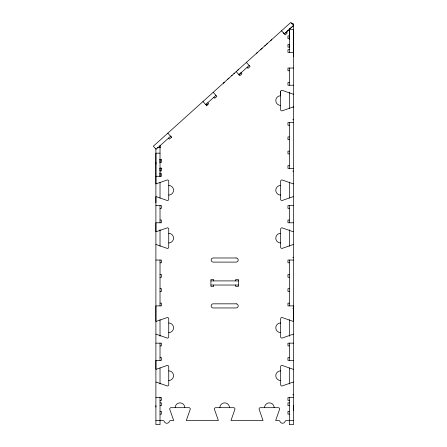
<?xml version="1.0" encoding="UTF-8"?>
<svg xmlns="http://www.w3.org/2000/svg" width="447" height="447" viewBox="0 0 447 447"><rect width="100%" height="100%" fill="white"/><g stroke="black" fill="none" stroke-linecap="round" stroke-linejoin="round"><path stroke-width="0.67" d="M155.897 407.055L155.897 405.619M155.897 202.843L155.897 153.176L160.026 153.176M160.026 147.84L160.026 145.744L160.026 176.28L160.026 172.883M160.026 198.077L160.026 182.432M160.026 170.843L160.026 168.122M160.026 162.686L160.026 159.288M289.326 46.929L289.326 44.192M289.326 39.392L289.326 29.318L293.456 29.318L293.456 56.328M293.456 410.396L293.456 405.619M155.897 162.272L155.897 163.909M280.638 91.389L280.615 95.764A4.816 4.816 0 0 0 275.799 100.581A4.816 4.816 0 0 0 280.615 105.397M223.237 83.271L224.26 82.349M256.444 53.372L257.466 52.45M271.782 39.565L270.753 40.487M228.378 78.644L228.948 78.13M231.557 75.783L232.222 75.18M233.898 73.671L234.485 73.146M238.569 69.464L237.547 70.386M261.584 48.745L262.154 48.231M264.764 45.879L265.429 45.281M266.641 44.192L267.692 43.247M238.776 74.833L241.263 72.598M170.793 136.05L156.104 149.27L153.343 146.203L290.896 22.35L293.657 25.418L284.286 33.855L283.37 32.832M205.721 104.598L215.946 95.39M238.927 74.694L249.398 65.268M284.314 33.827L286.359 31.988L287.253 33.033L285.208 34.877L281.526 30.787M287.08 31.34L288.578 29.994M289.198 29.435L293.657 25.418M170.586 136.234L171.503 137.257L169.458 139.095L168.541 138.073M206.363 105.872L208.688 103.777L207.766 102.754M227.909 79.063L227.327 79.588M261.115 49.164L260.534 49.69M293.059 107.023A1.375 1.375 0 0 1 293.456 106.967A1.375 1.375 0 0 0 293.059 107.023L281.99 110.895A1.375 1.375 0 0 1 280.615 109.521L280.615 91.641A1.375 1.375 0 0 1 281.99 90.266L293.059 94.138A1.375 1.375 0 0 0 293.456 94.194M291.388 23.747L293.456 23.747L293.456 424.65L289.326 424.65L289.326 397.322M289.326 35.916L287.952 35.916L287.952 38.666L289.326 38.666M289.326 44.398L287.952 44.398L287.952 47.147L289.326 47.147M289.326 49.673L287.952 49.673L287.952 52.422L293.456 52.422M293.456 68.033L287.952 68.033L287.952 70.788L289.326 70.788M289.326 82.477L287.952 82.477L287.952 85.232L293.456 85.232M292.763 119.735L293.456 119.735M293.456 122.484L287.952 122.484L287.952 125.238L289.326 125.238M289.326 136.927L287.952 136.927L287.952 139.682L289.326 139.682M157.271 147.605L160.026 147.605M289.326 151.142L287.952 151.142L287.952 153.897L289.326 153.897M160.026 159.708L161.401 159.708L161.401 162.524L160.026 162.462M160.026 159.769L161.401 159.769M289.326 165.586L287.952 165.586L287.952 168.335L293.456 168.335M160.026 168.195L161.401 168.195L161.401 171.005L160.026 170.944M160.026 168.256L161.401 168.256M292.763 171.089L293.456 171.089M160.026 173.525L161.401 173.525L161.401 176.28L155.897 176.28M155.897 205.592L161.401 205.592L161.401 208.341L160.026 208.341M293.456 205.592L287.952 205.592L287.952 208.341L289.326 208.341M160.026 220.036L161.401 220.036L161.401 222.785L155.897 222.785L155.897 231.753A1.38 1.38 0 0 0 156.288 231.691L167.362 227.819A1.375 1.375 0 0 1 168.737 229.194L168.737 247.079A1.375 1.375 0 0 1 167.362 248.454L156.288 244.576A1.375 1.375 0 0 0 155.897 244.52M289.326 220.036L287.952 220.036L287.952 222.785L293.456 222.785M292.763 257.288L293.456 257.288M155.897 260.042L161.401 260.042L161.401 262.791L160.026 262.791M293.456 260.042L287.952 260.042L287.952 262.791L289.326 262.791M160.026 274.486L161.401 274.486L161.401 277.235L160.026 277.235M289.326 274.486L287.952 274.486L287.952 277.235L289.326 277.235M210.917 280.906L238.43 280.906M210.917 285.03L238.43 285.03M160.026 288.701L161.401 288.701L161.401 291.45L160.026 291.45M289.326 288.701L287.952 288.701L287.952 291.45L289.326 291.45M160.026 303.144L161.401 303.144L161.401 305.893L155.897 305.893L155.897 321.415A1.375 1.375 0 0 0 156.288 321.354L167.362 317.482A1.375 1.375 0 0 1 168.737 318.856L168.737 336.742A1.375 1.375 0 0 1 167.362 338.116L156.288 334.239A1.375 1.375 0 0 0 155.897 334.183M289.326 303.144L287.952 303.144L287.952 305.893L293.456 305.893L293.456 321.415A1.375 1.375 0 0 1 293.059 321.354L281.99 317.482A1.375 1.375 0 0 0 280.615 318.856L280.615 336.742A1.375 1.375 0 0 0 281.99 338.116L293.059 334.239A1.375 1.375 0 0 1 293.456 334.183M292.763 308.642L293.456 308.642M155.897 343.151L161.401 343.151L161.401 345.9L160.026 345.9M293.456 343.151L287.952 343.151L287.952 345.9L289.326 345.9M160.026 357.589L161.401 357.589L161.401 360.343L155.897 360.343L155.897 369.306A1.38 1.38 0 0 0 156.288 369.25L167.362 365.378A1.375 1.375 0 0 1 168.737 366.752L168.737 384.632A1.375 1.375 0 0 1 167.362 386.007L156.288 382.135A1.375 1.375 0 0 0 155.897 382.079M289.326 357.589L287.952 357.589L287.952 360.343L293.456 360.343M292.763 394.846L293.456 394.846M155.897 397.595L161.401 397.595L161.401 400.35L160.026 400.35M293.456 397.595L287.952 397.595L287.952 400.35L289.326 400.35M160.026 402.87L161.401 402.87L161.401 405.619L160.009 405.619M289.326 402.87L287.952 402.87L287.952 405.619L289.338 405.619M160.009 411.352L161.401 411.352L161.401 414.106L160.026 414.106M289.338 411.352L287.952 411.352L287.952 414.106L289.326 414.106M155.897 420.521L162.926 420.521A1.375 1.375 0 0 1 164.027 421.08L164.608 422.169A2.749 2.749 0 0 0 169.022 422.169L169.603 421.08A1.375 1.375 0 0 1 170.704 420.521L173.609 420.521A1.375 1.375 0 0 0 173.548 420.13L169.676 409.061A1.375 1.375 0 0 1 171.05 407.686L188.936 407.686A1.375 1.375 0 0 1 190.31 409.061L186.433 420.13A1.375 1.375 0 0 0 186.377 420.521L218.292 420.521A1.375 1.375 0 0 0 218.231 420.13L214.359 409.061A1.375 1.375 0 0 1 215.733 407.686L233.619 407.686A1.375 1.375 0 0 1 234.993 409.061L231.116 420.13A1.375 1.375 0 0 0 231.06 420.521L262.976 420.521A1.375 1.375 0 0 0 262.914 420.13L259.042 409.061A1.375 1.375 0 0 1 260.417 407.686L278.297 407.686A1.375 1.375 0 0 1 279.677 409.061L275.799 420.13A1.375 1.375 0 0 0 275.743 420.521L278.643 420.521A1.375 1.375 0 0 1 279.939 421.443A2.749 2.749 0 0 0 285.13 421.443A1.375 1.375 0 0 1 286.426 420.521L293.456 420.521M246.392 62.424L250.069 66.514L248.029 68.357L247.107 67.335M240.972 72.855L241.894 73.878L239.849 75.716L236.167 71.632M213.18 92.322L216.862 96.412L214.823 98.256L213.901 97.234M206.464 103.927L207.386 104.95M202.96 101.53L206.643 105.621M167.821 133.167L171.503 137.257M289.326 28.608L289.326 52.422M289.326 68.033L289.326 85.232M289.326 92.121L289.326 108.688M289.326 122.484L289.326 168.335M289.326 182.13L289.326 198.01M289.326 205.592L289.326 222.785M289.326 229.68L289.326 246.247M289.326 260.042L289.326 305.893M289.326 319.689L289.326 336.256M289.326 343.151L289.326 360.343M289.326 367.982L289.326 384.04M235.681 280.906L235.681 279.526L238.43 279.526L238.43 286.404L235.681 286.404L235.681 285.03M213.672 280.906L213.672 279.526L210.917 279.526L210.923 286.404L213.672 286.404L213.672 285.03M160.026 205.592L160.026 222.785M160.026 229.68L160.026 246.247M160.026 260.042L160.026 305.893M160.026 319.689L160.026 336.256M160.026 343.151L160.026 360.343M160.026 367.982L160.026 384.04M160.026 397.322L160.026 424.65L155.897 424.65L155.897 196.63A1.375 1.375 0 0 1 156.294 196.686L167.362 200.558A1.375 1.375 0 0 0 168.737 199.183L168.737 181.303A1.375 1.375 0 0 0 167.362 179.923L156.288 183.801A1.375 1.375 0 0 1 155.897 183.857L155.897 148.298M293.456 369.306A1.38 1.38 0 0 1 293.059 369.25L281.99 365.378A1.375 1.375 0 0 0 280.615 366.752L280.615 384.632A1.375 1.375 0 0 0 281.99 386.007L293.059 382.135A1.375 1.375 0 0 1 293.456 382.079M264.546 407.686A4.816 4.816 0 0 1 269.357 402.87A4.816 4.816 0 0 1 274.173 407.686M219.863 407.686A4.816 4.816 0 0 1 224.673 402.87A4.816 4.816 0 0 1 229.49 407.686M175.179 407.686A4.816 4.816 0 0 1 179.99 402.87A4.816 4.816 0 0 1 184.807 407.686M293.456 183.857A1.375 1.375 0 0 1 293.059 183.801L281.99 179.923A1.375 1.375 0 0 0 280.615 181.303L280.615 199.183A1.375 1.375 0 0 0 281.99 200.558L293.059 196.686A1.375 1.375 0 0 1 293.456 196.63M293.456 231.753A1.38 1.38 0 0 1 293.059 231.691L281.99 227.819A1.375 1.375 0 0 0 280.615 229.194L280.615 247.079A1.375 1.375 0 0 0 281.99 248.454L293.059 244.576A1.375 1.375 0 0 1 293.456 244.52M168.737 322.985A4.816 4.816 0 0 1 173.548 327.796A4.816 4.816 0 0 1 168.737 332.613M168.737 370.876A4.816 4.816 0 0 1 173.548 375.692A4.816 4.816 0 0 1 168.737 380.509M280.615 380.509A4.816 4.816 0 0 1 275.799 375.692A4.816 4.816 0 0 1 280.615 370.876M280.615 332.613A4.816 4.816 0 0 1 275.799 327.796A4.816 4.816 0 0 1 280.615 322.985M168.737 185.427A4.816 4.816 0 0 1 173.548 190.243A4.816 4.816 0 0 1 168.737 195.06M168.737 233.323A4.816 4.816 0 0 1 173.548 238.134A4.816 4.816 0 0 1 168.737 242.95M280.615 242.95A4.816 4.816 0 0 1 275.799 238.134A4.816 4.816 0 0 1 280.615 233.323M280.615 195.06A4.816 4.816 0 0 1 275.799 190.243A4.816 4.816 0 0 1 280.615 185.427M236.139 257.98L213.213 257.98A2.062 2.062 0 0 0 211.152 260.042A2.062 2.062 0 0 0 213.213 262.104L236.139 262.104A2.062 2.062 0 0 0 238.201 260.042A2.062 2.062 0 0 0 236.139 257.98M236.139 303.831L213.213 303.831A2.062 2.062 0 0 0 211.152 305.893A2.062 2.062 0 0 0 213.213 307.955L236.139 307.955A2.062 2.062 0 0 0 238.201 305.893A2.062 2.062 0 0 0 236.139 303.831"/></g></svg>
